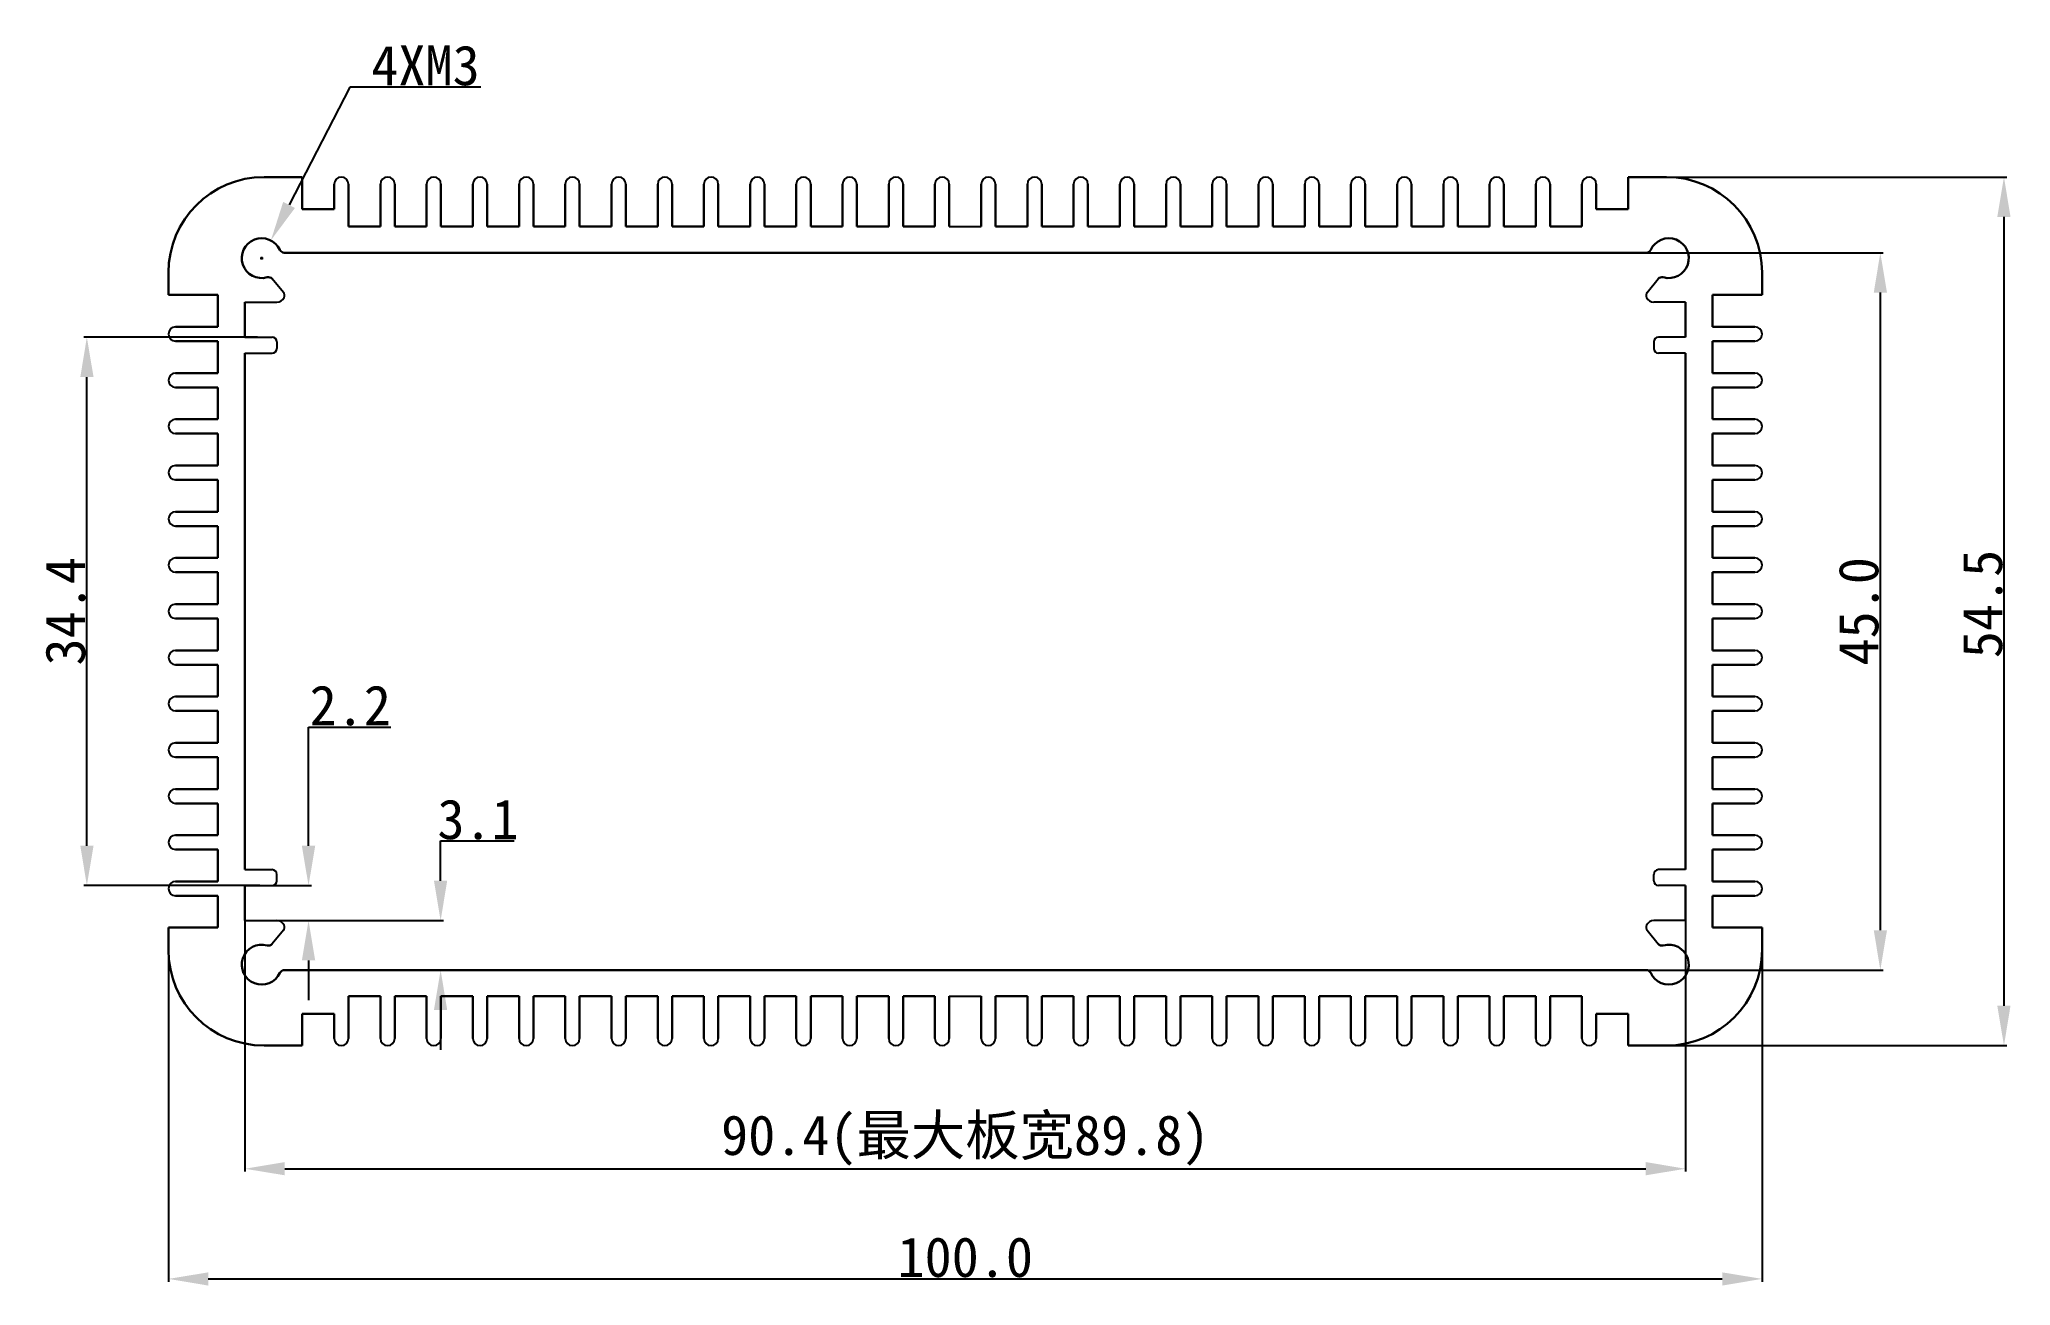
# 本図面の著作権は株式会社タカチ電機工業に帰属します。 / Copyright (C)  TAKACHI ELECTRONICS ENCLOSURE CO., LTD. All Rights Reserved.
# Model space of a CAD drawing. Header units: inches. Extents: x 208 to 332, y -74 to 4.
import ezdxf

# ---------------------------------------------------------------- set-up
doc = ezdxf.new("R2010")
doc.units = ezdxf.units.IN
doc.header["$MEASUREMENT"] = 0
doc.layers.get('Defpoints').update_dxf_attribs({"lineweight": 25})
doc.layers.add('1', color=30, linetype='Continuous')
doc.styles.get("Standard").update_dxf_attribs({"font": 'simhei.ttf'})
doc.dimstyles.get("Standard").update_dxf_attribs({"dimtxt": 2.5, "dimasz": 2.5, "dimexe": 0.18, "dimexo": 0.0625, "dimgap": 0.09, "dimtad": 1, "dimtoh": 1, "dimdec": 1, "dimzin": 0, "dimdsep": 46, "dimtxsty": 'Standard', "dimcen": 0.09, "dimadec": 0, "dimazin": 0, "dimtfac": 1, "dimtdec": 1, "dimtofl": 0, "dimtmove": 0, "dimatfit": 3, "dimfxl": 1, "dimtolj": 1, "dimtzin": 0, "dimarcsym": 0})

# ---------------------------------------------------------------- blocks, each defined once
blk = doc.blocks.new('*D65')
at = {"color": 0, "lineweight": -2}
for p, q in [((309.3, -4.25), (331.8, -4.25)), ((331.62, -6.75), (331.62, -56.25)), ((309.3, -58.75), (331.8, -58.75))]:
    blk.add_line(p, q, dxfattribs=at)
at = {"color": 0}
for points in [[(331.2, -6.75), (332.03, -6.75), (331.62, -4.25)], [(331.2, -56.25), (332.03, -56.25), (331.62, -58.75)]]:
    blk.add_solid(points, dxfattribs=at)
at = {"layer": 'Defpoints', "color": 0}
for p in [(309.24, -4.25), (309.24, -58.75), (331.62, -58.75)]:
    blk.add_point(p, dxfattribs=at)
at = {"color": 0, "insert": (330.28, -31.04), "char_height": 2.5, "attachment_point": 5, "rotation": 90}
blk.add_mtext('\\A1;54.5', dxfattribs=at)
blk = doc.blocks.new('*D66')
at = {"color": 0, "lineweight": -2}
for p, q in [((216.44, -52.12), (216.44, -73.57)), ((316.44, -52.86), (316.44, -73.57)), ((218.94, -73.39), (313.94, -73.39))]:
    blk.add_line(p, q, dxfattribs=at)
at = {"color": 0}
for points in [[(218.94, -72.98), (218.94, -73.81), (216.44, -73.39)], [(313.94, -72.98), (313.94, -73.81), (316.44, -73.39)]]:
    blk.add_solid(points, dxfattribs=at)
at = {"layer": 'Defpoints', "color": 0}
for p in [(216.44, -52.05), (316.44, -52.8), (316.44, -73.39)]:
    blk.add_point(p, dxfattribs=at)
at = {"color": 0, "insert": (266.44, -72.04), "char_height": 2.5, "attachment_point": 5}
blk.add_mtext('\\A1;100.0', dxfattribs=at)
blk = doc.blocks.new('*D67')
at = {"color": 0, "lineweight": -2}
for p, q in [((225.23, -46.21), (225.23, -38.76)), ((225.23, -38.76), (230.39, -38.76)), ((222.15, -48.71), (225.41, -48.71)), ((222.3, -50.91), (225.41, -50.91)), ((225.23, -53.41), (225.23, -55.91))]:
    blk.add_line(p, q, dxfattribs=at)
at = {"color": 0}
for points in [[(224.81, -46.21), (225.65, -46.21), (225.23, -48.71)], [(224.81, -53.41), (225.65, -53.41), (225.23, -50.91)]]:
    blk.add_solid(points, dxfattribs=at)
at = {"layer": 'Defpoints', "color": 0}
for p in [(222.09, -48.71), (222.24, -50.91), (225.23, -50.91)]:
    blk.add_point(p, dxfattribs=at)
at = {"color": 0, "insert": (227.85, -37.42), "char_height": 2.5, "attachment_point": 5}
blk.add_mtext('\\A1;2.2', dxfattribs=at)
blk = doc.blocks.new('*D68')
at = {"color": 0, "lineweight": -2}
for p, q in [((233.52, -48.41), (233.52, -45.91)), ((233.52, -45.91), (238.13, -45.91)), ((222.3, -50.91), (233.7, -50.91)), ((227.84, -54.01), (233.7, -54.01)), ((233.52, -56.51), (233.52, -59.01))]:
    blk.add_line(p, q, dxfattribs=at)
at = {"color": 0}
for points in [[(233.1, -48.41), (233.93, -48.41), (233.52, -50.91)], [(233.1, -56.51), (233.93, -56.51), (233.52, -54.01)]]:
    blk.add_solid(points, dxfattribs=at)
at = {"layer": 'Defpoints', "color": 0}
for p in [(222.24, -50.91), (227.78, -54.01), (233.52, -54.01)]:
    blk.add_point(p, dxfattribs=at)
at = {"color": 0, "insert": (235.87, -44.57), "char_height": 2.5, "attachment_point": 5}
blk.add_mtext('\\A1;3.1', dxfattribs=at)
blk = doc.blocks.new('*D69')
at = {"layer": '1', "color": 0, "lineweight": -2}
for p, q in [((221.24, -49.87), (221.24, -66.66)), ((311.64, -49.87), (311.64, -66.66)), ((223.74, -66.48), (309.14, -66.48))]:
    blk.add_line(p, q, dxfattribs=at)
at = {"layer": '1', "color": 0}
for points in [[(223.74, -66.06), (223.74, -66.89), (221.24, -66.48)], [(309.14, -66.06), (309.14, -66.89), (311.64, -66.48)]]:
    blk.add_solid(points, dxfattribs=at)
at = {"layer": 'Defpoints', "color": 0}
for p in [(221.24, -49.81), (311.64, -49.81), (311.64, -66.48)]:
    blk.add_point(p, dxfattribs=at)
at = {"layer": '1', "color": 0, "insert": (266.44, -64.7), "char_height": 2.5, "attachment_point": 5}
blk.add_mtext('\\A1;90.4(最大板宽89.8)', dxfattribs=at)
blk = doc.blocks.new('*D70')
at = {"color": 0, "lineweight": -2}
for p, q in [((305.44, -9), (324.04, -9)), ((323.86, -11.5), (323.86, -51.51)), ((305.44, -54.01), (324.04, -54.01))]:
    blk.add_line(p, q, dxfattribs=at)
at = {"color": 0}
for points in [[(323.45, -11.5), (324.28, -11.5), (323.86, -9)], [(323.45, -51.51), (324.28, -51.51), (323.86, -54.01)]]:
    blk.add_solid(points, dxfattribs=at)
at = {"layer": 'Defpoints', "color": 0}
for p in [(305.37, -9), (305.37, -54.01), (323.86, -54.01)]:
    blk.add_point(p, dxfattribs=at)
at = {"color": 0, "insert": (322.51, -31.5), "char_height": 2.5, "attachment_point": 5, "rotation": 90}
blk.add_mtext('\\A1;45.0', dxfattribs=at)
blk = doc.blocks.new('*D71')
at = {"color": 0, "lineweight": -2}
for p, q in [((222.03, -14.3), (211.14, -14.3)), ((211.32, -46.21), (211.32, -16.8)), ((222.18, -48.71), (211.14, -48.71))]:
    blk.add_line(p, q, dxfattribs=at)
at = {"color": 0}
for points in [[(210.91, -16.8), (211.74, -16.8), (211.32, -14.3)], [(210.91, -46.21), (211.74, -46.21), (211.32, -48.71)]]:
    blk.add_solid(points, dxfattribs=at)
at = {"layer": 'Defpoints', "color": 0}
for p in [(211.32, -14.3), (222.09, -14.3), (222.24, -48.71)]:
    blk.add_point(p, dxfattribs=at)
at = {"color": 0, "insert": (209.98, -31.5), "char_height": 2.5, "attachment_point": 5, "rotation": 90}
blk.add_mtext('\\A1;34.4', dxfattribs=at)
blk = doc.blocks.new('*D72')
at = {"color": 0, "lineweight": -2}
for p, q in [((227.83, 1.4), (224.01, -6)), ((236.05, 1.4), (227.83, 1.4)), ((222.2, -9.34), (222.38, -9.34)), ((222.29, -9.43), (222.29, -9.25))]:
    blk.add_line(p, q, dxfattribs=at)
at = {"color": 0}
blk.add_solid([(223.64, -5.81), (224.38, -6.19), (222.87, -8.22)], dxfattribs=at)
at = {"layer": 'Defpoints', "color": 0}
for p in [(222.87, -8.22), (221.72, -10.45)]:
    blk.add_point(p, dxfattribs=at)
at = {"color": 0, "insert": (232.57, 2.74), "char_height": 2.5, "attachment_point": 5}
blk.add_mtext('\\A1;{\\f@SimHei|b0|i0|c134|p49;4XM3}', dxfattribs=at)

msp = doc.modelspace()

# ---------------------------------------------------------------- linework, layer by layer
at = {"color": 7, "linetype": 'Continuous', "lineweight": 30}
for p, q in [((222.44, -4.25), (224.84, -4.25)), ((224.84, -6.26), (224.84, -4.25)), ((226.84, -4.7), (226.84, -6.26)), ((227.74, -7.35), (227.74, -4.7)), ((229.74, -4.7), (229.74, -7.35)), ((230.64, -7.35), (230.64, -4.7)), ((232.64, -4.7), (232.64, -7.35)), ((233.54, -7.35), (233.54, -4.7)), ((235.54, -4.7), (235.54, -7.35)), ((236.44, -7.35), (236.44, -4.7)), ((238.44, -4.7), (238.44, -7.35)), ((239.34, -7.35), (239.34, -4.7)), ((241.34, -4.7), (241.34, -7.35)), ((242.24, -7.35), (242.24, -4.7)), ((244.24, -4.7), (244.24, -7.35)), ((245.14, -7.35), (245.14, -4.7)), ((247.14, -4.7), (247.14, -7.35)), ((248.04, -7.35), (248.04, -4.7)), ((250.04, -4.7), (250.04, -7.35)), ((250.94, -7.35), (250.94, -4.7)), ((252.94, -4.7), (252.94, -7.35)), ((253.84, -7.35), (253.84, -4.7)), ((255.84, -4.7), (255.84, -7.35)), ((256.74, -4.7), (256.74, -7.35)), ((258.74, -7.35), (258.74, -4.7)), ((259.64, -4.7), (259.64, -7.35)), ((261.64, -7.35), (261.64, -4.7)), ((262.54, -4.7), (262.54, -7.35)), ((264.54, -7.35), (264.54, -4.7)), ((265.44, -4.7), (265.44, -7.35)), ((267.44, -4.7), (267.44, -7.35)), ((268.34, -7.35), (268.34, -4.7)), ((270.34, -4.7), (270.34, -7.35)), ((271.24, -7.35), (271.24, -4.7)), ((273.24, -4.7), (273.24, -7.35)), ((274.14, -7.35), (274.14, -4.7)), ((276.14, -4.7), (276.14, -7.35)), ((277.04, -4.7), (277.04, -7.35)), ((279.04, -7.35), (279.04, -4.7)), ((279.94, -4.7), (279.94, -7.35)), ((281.94, -7.35), (281.94, -4.7)), ((282.84, -4.7), (282.84, -7.35)), ((284.84, -7.35), (284.84, -4.7)), ((285.74, -4.7), (285.74, -7.35)), ((287.74, -7.35), (287.74, -4.7)), ((288.64, -4.7), (288.64, -7.35)), ((290.64, -7.35), (290.64, -4.7)), ((291.54, -4.7), (291.54, -7.35)), ((293.54, -7.35), (293.54, -4.7)), ((294.44, -4.7), (294.44, -7.35)), ((296.44, -7.35), (296.44, -4.7)), ((297.34, -4.7), (297.34, -7.35)), ((299.34, -7.35), (299.34, -4.7)), ((300.24, -4.7), (300.24, -7.35)), ((302.24, -7.35), (302.24, -4.7)), ((303.14, -4.7), (303.14, -7.35)), ((305.14, -7.35), (305.14, -4.7)), ((306.04, -4.7), (306.04, -6.26)), ((308.04, -6.26), (308.04, -4.25)), ((310.44, -4.25), (308.04, -4.25)), ((226.84, -6.26), (224.84, -6.26)), ((229.74, -7.35), (227.74, -7.35)), ((232.64, -7.35), (230.64, -7.35)), ((235.54, -7.35), (233.54, -7.35)), ((238.44, -7.35), (236.44, -7.35)), ((241.34, -7.35), (239.34, -7.35)), ((244.24, -7.35), (242.24, -7.35)), ((247.14, -7.35), (245.14, -7.35)), ((250.04, -7.35), (248.04, -7.35)), ((252.94, -7.35), (250.94, -7.35)), ((255.84, -7.35), (253.84, -7.35)), ((256.74, -7.35), (258.74, -7.35)), ((259.64, -7.35), (261.64, -7.35)), ((262.54, -7.35), (264.54, -7.35)), ((270.34, -7.35), (268.34, -7.35)), ((273.24, -7.35), (271.24, -7.35)), ((276.14, -7.35), (274.14, -7.35)), ((277.04, -7.35), (279.04, -7.35)), ((279.94, -7.35), (281.94, -7.35)), ((282.84, -7.35), (284.84, -7.35)), ((285.74, -7.35), (287.74, -7.35)), ((288.64, -7.35), (290.64, -7.35)), ((291.54, -7.35), (293.54, -7.35)), ((294.44, -7.35), (296.44, -7.35)), ((297.34, -7.35), (299.34, -7.35)), ((300.24, -7.35), (302.24, -7.35)), ((303.14, -7.35), (305.14, -7.35)), ((306.04, -6.26), (308.04, -6.26)), ((223.71, -9), (256.44, -9)), ((266.44, -9), (256.44, -9)), ((266.44, -9), (276.44, -9)), ((309.18, -9), (276.44, -9)), ((216.44, -11.65), (216.44, -10.25)), ((316.44, -11.65), (316.44, -10.25)), ((216.44, -11.65), (219.54, -11.65)), ((219.54, -11.65), (219.54, -13.65)), ((221.24, -12.1), (221.24, -14.3)), ((311.64, -12.1), (311.64, -14.3)), ((316.44, -11.65), (313.34, -11.65)), ((313.34, -11.65), (313.34, -13.65)), ((219.54, -13.65), (216.89, -13.65)), ((216.89, -14.55), (219.54, -14.55)), ((219.54, -14.55), (219.54, -16.55)), ((313.34, -13.65), (315.99, -13.65)), ((315.99, -14.55), (313.34, -14.55)), ((313.34, -14.55), (313.34, -16.55)), ((221.24, -31.5), (221.24, -15.3)), ((311.64, -31.5), (311.64, -15.3)), ((219.54, -16.55), (216.89, -16.55)), ((313.34, -16.55), (315.99, -16.55)), ((216.89, -17.45), (219.54, -17.45)), ((219.54, -17.45), (219.54, -19.45)), ((315.99, -17.45), (313.34, -17.45)), ((313.34, -17.45), (313.34, -19.45)), ((219.54, -19.45), (216.89, -19.45)), ((313.34, -19.45), (315.99, -19.45)), ((216.89, -20.35), (219.54, -20.35)), ((219.54, -20.35), (219.54, -22.35)), ((315.99, -20.35), (313.34, -20.35)), ((313.34, -20.35), (313.34, -22.35)), ((219.54, -22.35), (216.89, -22.35)), ((216.89, -23.25), (219.54, -23.25)), ((219.54, -23.25), (219.54, -25.25)), ((313.34, -22.35), (315.99, -22.35)), ((315.99, -23.25), (313.34, -23.25)), ((313.34, -23.25), (313.34, -25.25)), ((219.54, -25.25), (216.89, -25.25)), ((313.34, -25.25), (315.99, -25.25)), ((216.89, -26.15), (219.54, -26.15)), ((219.54, -26.15), (219.54, -28.15)), ((315.99, -26.15), (313.34, -26.15)), ((313.34, -26.15), (313.34, -28.15)), ((219.54, -28.15), (216.89, -28.15)), ((313.34, -28.15), (315.99, -28.15)), ((216.89, -29.05), (219.54, -29.05)), ((219.54, -29.05), (219.54, -31.05)), ((315.99, -29.05), (313.34, -29.05)), ((313.34, -29.05), (313.34, -31.05)), ((219.54, -31.05), (216.89, -31.05)), ((216.89, -31.05), (219.54, -31.05)), ((216.89, -31.95), (219.54, -31.95)), ((219.54, -31.95), (216.89, -31.95)), ((219.54, -33.95), (219.54, -31.95)), ((221.24, -31.5), (221.24, -47.71)), ((311.64, -31.5), (311.64, -47.71)), ((313.34, -31.05), (315.99, -31.05)), ((315.99, -31.05), (313.34, -31.05)), ((315.99, -31.95), (313.34, -31.95)), ((313.34, -33.95), (313.34, -31.95)), ((313.34, -31.95), (315.99, -31.95)), ((216.89, -33.95), (219.54, -33.95)), ((315.99, -33.95), (313.34, -33.95)), ((219.54, -34.85), (216.89, -34.85)), ((219.54, -36.85), (219.54, -34.85)), ((313.34, -36.85), (313.34, -34.85)), ((313.34, -34.85), (315.99, -34.85)), ((216.89, -36.85), (219.54, -36.85)), ((315.99, -36.85), (313.34, -36.85)), ((219.54, -37.75), (216.89, -37.75)), ((219.54, -39.75), (219.54, -37.75)), ((313.34, -39.75), (313.34, -37.75)), ((313.34, -37.75), (315.99, -37.75)), ((216.89, -39.75), (219.54, -39.75)), ((219.54, -40.65), (216.89, -40.65)), ((219.54, -42.65), (219.54, -40.65)), ((315.99, -39.75), (313.34, -39.75)), ((313.34, -42.65), (313.34, -40.65)), ((313.34, -40.65), (315.99, -40.65)), ((216.89, -42.65), (219.54, -42.65)), ((315.99, -42.65), (313.34, -42.65)), ((219.54, -43.55), (216.89, -43.55)), ((219.54, -45.55), (219.54, -43.55)), ((313.34, -45.55), (313.34, -43.55)), ((313.34, -43.55), (315.99, -43.55)), ((216.89, -45.55), (219.54, -45.55)), ((315.99, -45.55), (313.34, -45.55)), ((219.54, -46.45), (216.89, -46.45)), ((219.54, -48.45), (219.54, -46.45)), ((313.34, -48.45), (313.34, -46.45)), ((313.34, -46.45), (315.99, -46.45)), ((216.89, -48.45), (219.54, -48.45)), ((219.54, -49.35), (216.89, -49.35)), ((219.54, -51.35), (219.54, -49.35)), ((221.24, -50.91), (221.24, -48.71)), ((311.64, -50.91), (311.64, -48.71)), ((315.99, -48.45), (313.34, -48.45)), ((313.34, -51.35), (313.34, -49.35)), ((313.34, -49.35), (315.99, -49.35)), ((216.44, -51.35), (219.54, -51.35)), ((216.44, -51.35), (216.44, -52.75)), ((316.44, -51.35), (313.34, -51.35)), ((316.44, -51.35), (316.44, -52.75)), ((223.71, -54.01), (256.44, -54.01)), ((266.44, -54.01), (256.44, -54.01)), ((266.44, -54.01), (276.44, -54.01)), ((309.18, -54.01), (276.44, -54.01)), ((227.74, -55.65), (227.74, -58.3)), ((229.74, -55.65), (227.74, -55.65)), ((229.74, -58.3), (229.74, -55.65)), ((230.64, -55.65), (230.64, -58.3)), ((232.64, -55.65), (230.64, -55.65)), ((232.64, -58.3), (232.64, -55.65)), ((233.54, -55.65), (233.54, -58.3)), ((235.54, -55.65), (233.54, -55.65)), ((235.54, -58.3), (235.54, -55.65)), ((236.44, -55.65), (236.44, -58.3)), ((238.44, -55.65), (236.44, -55.65)), ((238.44, -58.3), (238.44, -55.65)), ((239.34, -55.65), (239.34, -58.3)), ((241.34, -55.65), (239.34, -55.65)), ((241.34, -58.3), (241.34, -55.65)), ((242.24, -55.65), (242.24, -58.3)), ((244.24, -55.65), (242.24, -55.65)), ((244.24, -58.3), (244.24, -55.65)), ((245.14, -55.65), (245.14, -58.3)), ((247.14, -55.65), (245.14, -55.65)), ((247.14, -58.3), (247.14, -55.65)), ((248.04, -55.65), (248.04, -58.3)), ((250.04, -55.65), (248.04, -55.65)), ((250.04, -58.3), (250.04, -55.65)), ((250.94, -55.65), (250.94, -58.3)), ((252.94, -55.65), (250.94, -55.65)), ((252.94, -58.3), (252.94, -55.65)), ((253.84, -55.65), (253.84, -58.3)), ((255.84, -55.65), (253.84, -55.65)), ((255.84, -58.3), (255.84, -55.65)), ((256.74, -58.3), (256.74, -55.65)), ((256.74, -55.65), (258.74, -55.65)), ((258.74, -55.65), (258.74, -58.3)), ((259.64, -58.3), (259.64, -55.65)), ((259.64, -55.65), (261.64, -55.65)), ((261.64, -55.65), (261.64, -58.3)), ((262.54, -58.3), (262.54, -55.65)), ((262.54, -55.65), (264.54, -55.65)), ((264.54, -55.65), (264.54, -58.3)), ((265.44, -58.3), (265.44, -55.65)), ((267.44, -58.3), (267.44, -55.65)), ((268.34, -55.65), (268.34, -58.3)), ((270.34, -55.65), (268.34, -55.65)), ((270.34, -58.3), (270.34, -55.65)), ((271.24, -55.65), (271.24, -58.3)), ((273.24, -55.65), (271.24, -55.65)), ((273.24, -58.3), (273.24, -55.65)), ((274.14, -55.65), (274.14, -58.3)), ((276.14, -55.65), (274.14, -55.65)), ((276.14, -58.3), (276.14, -55.65)), ((277.04, -58.3), (277.04, -55.65)), ((277.04, -55.65), (279.04, -55.65)), ((279.04, -55.65), (279.04, -58.3)), ((279.94, -58.3), (279.94, -55.65)), ((279.94, -55.65), (281.94, -55.65)), ((281.94, -55.65), (281.94, -58.3)), ((282.84, -58.3), (282.84, -55.65)), ((282.84, -55.65), (284.84, -55.65)), ((284.84, -55.65), (284.84, -58.3)), ((285.74, -58.3), (285.74, -55.65)), ((285.74, -55.65), (287.74, -55.65)), ((287.74, -55.65), (287.74, -58.3)), ((288.64, -58.3), (288.64, -55.65)), ((288.64, -55.65), (290.64, -55.65)), ((290.64, -55.65), (290.64, -58.3)), ((291.54, -58.3), (291.54, -55.65)), ((291.54, -55.65), (293.54, -55.65)), ((293.54, -55.65), (293.54, -58.3)), ((294.44, -58.3), (294.44, -55.65)), ((294.44, -55.65), (296.44, -55.65)), ((296.44, -55.65), (296.44, -58.3)), ((297.34, -58.3), (297.34, -55.65)), ((297.34, -55.65), (299.34, -55.65)), ((299.34, -55.65), (299.34, -58.3)), ((300.24, -58.3), (300.24, -55.65)), ((300.24, -55.65), (302.24, -55.65)), ((302.24, -55.65), (302.24, -58.3)), ((303.14, -58.3), (303.14, -55.65)), ((303.14, -55.65), (305.14, -55.65)), ((305.14, -55.65), (305.14, -58.3)), ((224.84, -56.75), (224.84, -58.75)), ((226.84, -56.75), (224.84, -56.75)), ((226.84, -58.3), (226.84, -56.75)), ((306.04, -58.3), (306.04, -56.75)), ((306.04, -56.75), (308.04, -56.75)), ((308.04, -56.75), (308.04, -58.75)), ((222.44, -58.75), (224.84, -58.75)), ((310.44, -58.75), (308.04, -58.75))]:
    msp.add_line(p, q, dxfattribs=at)
for p, q in [((265.44, -7.35), (267.44, -7.35)), ((223.66, -11.49), (222.95, -10.64)), ((309.23, -11.49), (309.93, -10.64)), ((221.24, -12.1), (223.24, -12.1)), ((311.64, -12.1), (309.64, -12.1)), ((221.24, -14.3), (222.94, -14.3)), ((223.24, -14.6), (223.24, -15)), ((309.64, -14.6), (309.64, -15)), ((311.64, -14.3), (309.94, -14.3)), ((221.24, -15.3), (222.94, -15.3)), ((311.64, -15.3), (309.94, -15.3)), ((221.24, -47.71), (222.94, -47.71)), ((223.24, -48.41), (223.24, -48.01)), ((309.64, -48.41), (309.64, -48.01)), ((311.64, -47.71), (309.94, -47.71)), ((221.24, -48.71), (222.94, -48.71)), ((311.64, -48.71), (309.94, -48.71)), ((221.24, -50.91), (223.24, -50.91)), ((223.66, -51.51), (222.95, -52.37)), ((309.23, -51.51), (309.93, -52.37)), ((311.64, -50.91), (309.64, -50.91)), ((265.44, -55.65), (267.44, -55.65))]:
    msp.add_line(p, q)
for centre, radius, start, end in [((222.44, -10.25), 6, 90, 180), ((310.44, -10.25), 6, 0, 90), ((222.29, -9.34), 1.25, 24.2235, 285.9273), ((310.59, -9.34), 1.25, 254.0727, 155.7765), ((223.71, -8.7), 0.3, 204.2235, 270), ((309.18, -8.7), 0.3, 270, 335.7765), ((222.44, -52.75), 6, 180, 270), ((222.29, -53.67), 1.25, 74.0727, 335.7765), ((310.59, -53.67), 1.25, 204.2235, 105.9273), ((310.44, -52.75), 6, 270, 0), ((223.71, -54.31), 0.3, 90, 155.7765), ((309.18, -54.31), 0.3, 24.2235, 90)]:
    msp.add_arc(centre, radius, start, end, dxfattribs=at)
for centre, radius, start, end in [((227.29, -4.7), 0.45, 360, 180), ((230.19, -4.7), 0.45, 360, 180), ((233.09, -4.7), 0.45, 360, 180), ((235.99, -4.7), 0.45, 360, 180), ((238.89, -4.7), 0.45, 360, 180), ((241.79, -4.7), 0.45, 360, 180), ((244.69, -4.7), 0.45, 360, 180), ((247.59, -4.7), 0.45, 360, 180), ((250.49, -4.7), 0.45, 360, 180), ((253.39, -4.7), 0.45, 360, 180), ((256.29, -4.7), 0.45, 360, 180), ((259.19, -4.7), 0.45, 0, 180), ((262.09, -4.7), 0.45, 0, 180), ((264.99, -4.7), 0.45, 0, 180), ((267.89, -4.7), 0.45, 360, 180), ((270.79, -4.7), 0.45, 360, 180), ((273.69, -4.7), 0.45, 360, 180), ((276.59, -4.7), 0.45, 0, 180), ((279.49, -4.7), 0.45, 0, 180), ((282.39, -4.7), 0.45, 0, 180), ((285.29, -4.7), 0.45, 0, 180), ((288.19, -4.7), 0.45, 0, 180), ((291.09, -4.7), 0.45, 0, 180), ((293.99, -4.7), 0.45, 0, 180), ((296.89, -4.7), 0.45, 0, 180), ((299.79, -4.7), 0.45, 0, 180), ((302.69, -4.7), 0.45, 0, 180), ((305.59, -4.7), 0.45, 0, 180), ((223.24, -11.6), 0.5, 270, 335.019), ((223.42, -11.68), 0.3, 335.019, 39.3539), ((309.46, -11.68), 0.3, 140.6461, 204.981), ((309.64, -11.6), 0.5, 204.981, 270), ((216.89, -14.1), 0.45, 90, 270), ((222.94, -14.6), 0.3, 0, 90), ((309.94, -14.6), 0.3, 90, 180), ((315.99, -14.1), 0.45, 270, 90), ((222.94, -15), 0.3, 270, 0), ((309.94, -15), 0.3, 180, 270), ((216.89, -17), 0.45, 90, 270), ((315.99, -17), 0.45, 270, 90), ((216.89, -19.9), 0.45, 90, 270), ((315.99, -19.9), 0.45, 270, 90), ((216.89, -22.8), 0.45, 90, 270), ((315.99, -22.8), 0.45, 270, 90), ((216.89, -25.7), 0.45, 90, 270), ((315.99, -25.7), 0.45, 270, 90), ((216.89, -28.6), 0.45, 90, 270), ((315.99, -28.6), 0.45, 270, 90), ((216.89, -31.5), 0.45, 90, 270), ((216.89, -31.5), 0.45, 90, 270), ((315.99, -31.5), 0.45, 270, 90), ((315.99, -31.5), 0.45, 270, 90), ((216.89, -34.4), 0.45, 90, 270), ((315.99, -34.4), 0.45, 270, 90), ((216.89, -37.3), 0.45, 90, 270), ((315.99, -37.3), 0.45, 270, 90), ((216.89, -40.2), 0.45, 90, 270), ((315.99, -40.2), 0.45, 270, 90), ((216.89, -43.1), 0.45, 90, 270), ((315.99, -43.1), 0.45, 270, 90), ((216.89, -46), 0.45, 90, 270), ((315.99, -46), 0.45, 270, 90), ((222.94, -48.01), 0.3, 0, 90), ((309.94, -48.01), 0.3, 90, 180), ((216.89, -48.9), 0.45, 90, 270), ((222.94, -48.41), 0.3, 270, 0), ((309.94, -48.41), 0.3, 180, 270), ((315.99, -48.9), 0.45, 270, 90), ((223.24, -51.41), 0.5, 24.981, 90), ((223.42, -51.32), 0.3, 320.6461, 24.981), ((309.46, -51.32), 0.3, 155.019, 219.3539), ((309.64, -51.41), 0.5, 90, 155.019), ((227.29, -58.3), 0.45, 180, 0), ((230.19, -58.3), 0.45, 180, 0), ((233.09, -58.3), 0.45, 180, 0), ((235.99, -58.3), 0.45, 180, 0), ((238.89, -58.3), 0.45, 180, 0), ((241.79, -58.3), 0.45, 180, 0), ((244.69, -58.3), 0.45, 180, 0), ((247.59, -58.3), 0.45, 180, 0), ((250.49, -58.3), 0.45, 180, 0), ((253.39, -58.3), 0.45, 180, 0), ((256.29, -58.3), 0.45, 180, 0), ((259.19, -58.3), 0.45, 180, 360), ((262.09, -58.3), 0.45, 180, 360), ((264.99, -58.3), 0.45, 180, 360), ((267.89, -58.3), 0.45, 180, 0), ((270.79, -58.3), 0.45, 180, 0), ((273.69, -58.3), 0.45, 180, 0), ((276.59, -58.3), 0.45, 180, 360), ((279.49, -58.3), 0.45, 180, 360), ((282.39, -58.3), 0.45, 180, 360), ((285.29, -58.3), 0.45, 180, 360), ((288.19, -58.3), 0.45, 180, 360), ((291.09, -58.3), 0.45, 180, 360), ((293.99, -58.3), 0.45, 180, 360), ((296.89, -58.3), 0.45, 180, 360), ((299.79, -58.3), 0.45, 180, 360), ((302.69, -58.3), 0.45, 180, 360), ((305.59, -58.3), 0.45, 180, 360)]:
    msp.add_arc(centre, radius, start, end)
at = {"lineweight": 30}
for centre, start, end in [((222.72, -10.83), 39.3539, 105.9273), ((310.16, -10.83), 74.0727, 140.6461), ((222.72, -52.18), 254.0727, 320.6461), ((310.16, -52.18), 219.3539, 285.9273)]:
    msp.add_arc(centre, 0.3, start, end, dxfattribs=at)

# ---------------------------------------------------------------- dimensions: what is measured, and where the dimension line sits
dim = msp.add_diameter_dim_2p(p1=(221.72, -10.45), p2=(222.87, -8.22), text='{\\f@SimHei|b0|i0|c134|p49;4XM3}', dimstyle='Standard')
dim.commit()
dim.dimension.update_dxf_attribs({"geometry": '*D72', "text_midpoint": (232.57, 1.4), "dimtype": 163})
for base, p1, p2, picture, middle in [((331.62, -58.75), (309.24, -4.25), (309.24, -58.75), '*D65', (331.62, -31.04)), ((225.23, -50.91), (222.09, -48.71), (222.24, -50.91), '*D67', (227.85, -38.76)), ((233.52, -54.01), (222.24, -50.91), (227.78, -54.01), '*D68', (235.87, -45.91))]:
    dim = msp.add_linear_dim(base=base, p1=p1, p2=p2, angle=90, dimstyle='Standard')
    dim.commit()
    dim.dimension.update_dxf_attribs({"geometry": picture, "text_midpoint": middle, "dimtype": 160})
for base, p1, p2, picture, middle in [((323.86, -54.01), (305.37, -9), (305.37, -54.01), '*D70', (322.51, -31.5)), ((211.32, -14.3), (222.24, -48.71), (222.09, -14.3), '*D71', (209.98, -31.5))]:
    dim = msp.add_linear_dim(base=base, p1=p1, p2=p2, angle=90, dimstyle='Standard')
    dim.commit()
    dim.dimension.update_dxf_attribs({"geometry": picture, "text_midpoint": middle})
dim = msp.add_linear_dim(base=(316.44, -73.39), p1=(216.44, -52.05), p2=(316.44, -52.8), dimstyle='Standard')
dim.commit()
dim.dimension.update_dxf_attribs({"geometry": '*D66', "text_midpoint": (266.44, -72.04)})
at = {"layer": '1'}
dim = msp.add_linear_dim(base=(311.64, -66.48), p1=(221.24, -49.81), p2=(311.64, -49.81), text='<>(最大板宽89.8)', dimstyle='Standard', dxfattribs=at)
dim.commit()
dim.dimension.update_dxf_attribs({"geometry": '*D69', "text_midpoint": (266.44, -64.7)})

doc.saveas('drawing.dxf')
